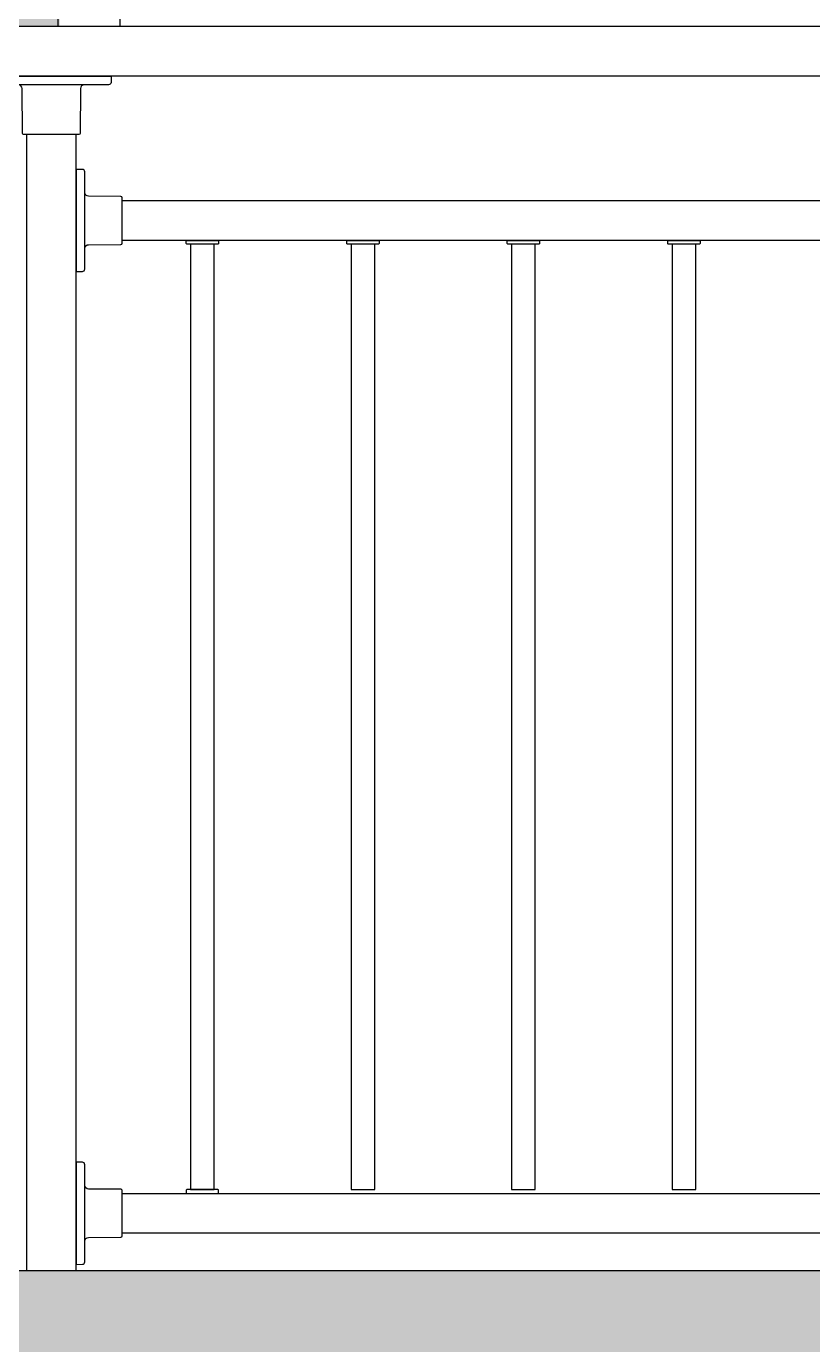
# Model space of a CAD drawing. Extents: x -12446 to 284554, y -295110 to 165007.
# Drawn here: x 19228 to 19861, y -252424 to -251364 of the extents above; entities that cross this region are included whole.
import ezdxf

# ---------------------------------------------------------------- set-up
doc = ezdxf.new("R2010")
doc.units = 0
doc.header["$LTSCALE"] = 1000
doc.layers.get('0').update_dxf_attribs({"linetype": 'CONTINUOUS'})
for name, color, linetype in [('A-Anno-Note', 241, 'CONTINUOUS'), ('AX-14-comp-tc$0$AX-T-LMCZ-Z$1$AX-13-E01-E03$0$家具与填充', 251, 'CONTINUOUS'), ('AX-14-comp-tc$0$灰褐色真石漆', 15, 'CONTINUOUS'), ('AX-14-E$0$A-Detl-Fine', 152, 'CONTINUOUS'), ('AX-14-E$0$A-Detl-Thin', 131, 'CONTINUOUS'), ('AX-14-E$0$A-elev-FIXT', 9, 'CONTINUOUS'), ('AX-14-E$0$A-elev-HRAL', 61, 'CONTINUOUS'), ('AX-14-E$0$栏杆型材', 82, 'CONTINUOUS'), ('AX-14-E$0$阳台栏杆扶手', 82, 'CONTINUOUS')]:
    doc.layers.add(name, color=color, linetype=linetype)

# ---------------------------------------------------------------- blocks, each defined once
blk = doc.blocks.new('AX-14-E$0$32固定座立面')
at = {"layer": 'AX-14-E$0$栏杆型材', "color": 6, "linetype": 'Continuous'}
blk.add_line((-7.000000000029103, -22.48393362967181), (-7.000000000029103, 22.48393362967181), dxfattribs=at)
blk.add_lwpolyline([(-7.000000000029103, -22.48393363013747, 0.4116598905253932), (-9.973820392653579, -19.48404786120226), (-36.00872653194528, -19.25684467663814, -0.411659890479309), (-36.99999999529972, -18.25688275466382), (-36.99999999529972, 18.25688275466382, -0.411659890479309), (-36.00872653194528, 19.25684467663814), (-9.973820392653579, 19.48404786120226, 0.4116598904800121), (-7.000000000029103, 22.48393362967181), (-7.000000000014551, 39.03737757549971, -0.4116598903650479), (-5.017453071239287, 41.03730142168934), (0, 41.08108807232929), (0, -41.08108807232929), (-5.017453071239287, -41.03730142167478, -0.41165989040972), (-7.000000000014551, -39.03737757517956)], format="xyb", close=True, dxfattribs=at)
blk = doc.blocks.new('AX-14-E$0$40固定座立图')
at = {"layer": 'AX-14-E$0$A-elev-HRAL', "color": 6, "linetype": 'Continuous'}
blk.add_line((-26.48393362914794, -7), (26.48393362914794, -6.999999999985447), dxfattribs=at)
blk.add_lwpolyline([(48.03730141787673, -5.017453072752687), (48.08108807106328, 0), (-48.08108807106328, 0), (-48.03730141787673, -5.017453072723583, 0.4116598905572963), (-46.03737757392809, -6.999999999985447), (-26.48393362913339, -7, -0.4116598905270585), (-23.48404786067839, -9.97382039311924), (-23.16957599873422, -46.00872653110127, 0.4116598905130126), (-22.16961407421331, -46.99999999710416), (22.16961407421331, -46.99999999710416, 0.4116598905256279), (23.16957599871967, -46.00872653104306), (23.48404786066385, -9.973820392930064, -0.4116598905116063), (26.48393362913339, -6.999999999985447), (46.03737757392809, -7.000000000014551, 0.4116598905572963)], format="xyb", close=True, dxfattribs=at)
blk = doc.blocks.new('AX-14-E$0$4080转角立图')
at = {"layer": 'AX-14-E$0$A-elev-FIXT', "linetype": 'Continuous'}
blk.add_line((25.55522843915969, 41.9922859473736), (-24.30321649741381, 41.9922859473736), dxfattribs=at)
blk.add_lwpolyline([(-25.29782274598256, 42.9517344115302, -0.3271392253384975), (-24.22508311690763, 41.53998265002156), (-23.50000002561137, 0), (23.50000002561137, 0), (24.2073870995082, 40.52617865166394, -0.4091108014680134), (25.70715864608064, 42.00000004569301), (85.25000008335337, 42.00000003812602, 0.4142135623730951), (86.75000008707866, 43.50000004190952), (86.75000008707866, 86.50000009016367, 0.4142135623730951), (85.25000008335337, 88.00000009400537), (-18.75000002095476, 88.00000009400537, 0.8651570106099542)], format="xyb", close=True, dxfattribs=at)
blk = doc.blocks.new('*U345')
at = {"layer": 'AX-14-E$0$A-elev-HRAL', "ltscale": 10}
for points in [[(12.5000000000291, 257.9999999999854, -0.4142135623730951), (13.0000000000291, 257.4999999999854), (13.0000000000291, 255.4999999999854, -0.4142135623730951), (12.5000000000291, 254.9999999999854), (-12.4999999999709, 254.9999999999854, -0.4142135623730951), (-12.9999999999709, 255.4999999999854), (-12.9999999999709, 257.4999999999854, -0.4142135623730951), (-12.4999999999709, 257.9999999999854)], [(12.5000000000291, -258, 0.4142135623730951), (13.0000000000291, -257.5), (13.0000000000291, -255.5, 0.4142135623730951), (12.5000000000291, -255), (-12.4999999999709, -255, 0.4142135623730951), (-12.9999999999709, -255.5), (-12.9999999999709, -257.5, 0.4142135623730951), (-12.4999999999709, -258)]]:
    blk.add_lwpolyline(points, format="xyb", close=True, dxfattribs=at)
blk.add_lwpolyline([(-9.499999999970896, -255), (9.500000000029104, -255), (9.500000000029104, 254.9999999999854), (-9.499999999970896, 254.9999999999854)], close=True, dxfattribs=at)
blk = doc.blocks.new('*U346')
at = {"layer": 'AX-14-E$0$A-elev-HRAL', "color": 0, "linetype": 'ByBlock', "lineweight": -2}
for p in [(0, 0), (129, 0)]:
    blk.add_blockref('*U345', p, dxfattribs=at)
at = {"layer": 'AX-14-E$0$A-elev-HRAL', "color": 0, "linetype": 'ByBlock', "lineweight": -2, "transparency": 16777216}
blk.add_blockref('*U345', (258, 0), dxfattribs=at)
blk = doc.blocks.new('AX-14-E$0$A$C324253E3')
blk.add_wipeout([(0.0003915565903298557, 1044.9999698244342), (4799.527111872216, 1044.9999698244342), (4799.527111872216, 44.99996982442099), (0.0003915565903298557, 44.99996982442099)]).dxf.layer = 'AX-14-E$0$A-Detl-Thin'
at = {"layer": 'AX-14-E$0$A-Detl-Thin'}
blk.add_line((50.00039155653212, 44.99996982439188), (4749.527111872216, 44.99996982439188), dxfattribs=at)
at = {"layer": 'AX-14-E$0$A-elev-HRAL', "ltscale": 10}
for points in [[(3678.553832188016, 872.9999698243919, -0.4142135623730951), (3679.053832188016, 872.4999698243919), (3679.053832188016, 870.4999698243919, -0.4142135623730951), (3678.553832188016, 869.9999698243919), (3653.553832188016, 869.9999698243919, -0.4142135623730951), (3653.053832188016, 870.4999698243919), (3653.053832188016, 872.4999698243919, -0.4142135623730951), (3653.553832188016, 872.9999698243919)], [(3807.553832188016, 872.9999698243919, -0.4142135623730951), (3808.053832188016, 872.4999698243919), (3808.053832188016, 870.4999698243919, -0.4142135623730951), (3807.553832188016, 869.9999698243919), (3782.553832188016, 869.9999698243919, -0.4142135623730951), (3782.053832188016, 870.4999698243919), (3782.053832188016, 872.4999698243919, -0.4142135623730951), (3782.553832188016, 872.9999698243919)], [(3936.553832188016, 872.9999698243919, -0.4142135623730951), (3937.053832188016, 872.4999698243919), (3937.053832188016, 870.4999698243919, -0.4142135623730951), (3936.553832188016, 869.9999698243919), (3911.553832188016, 869.9999698243919, -0.4142135623730951), (3911.053832188016, 870.4999698243919), (3911.053832188016, 872.4999698243919, -0.4142135623730951), (3911.553832188016, 872.9999698243919)], [(4065.553832188016, 872.9999698243919, -0.4142135623730951), (4066.053832188016, 872.4999698243919), (4066.053832188016, 870.4999698243919, -0.4142135623730951), (4065.553832188016, 869.9999698243919), (4040.553832188016, 869.9999698243919, -0.4142135623730951), (4040.053832188016, 870.4999698243919), (4040.053832188016, 872.4999698243919, -0.4142135623730951), (4040.553832188016, 872.9999698243919)], [(3678.553832188016, 106.9999698244501, 0.4142135623730951), (3679.053832188016, 107.4999698244501), (3679.053832188016, 109.4999698244501, 0.4142135623730951), (3678.553832188016, 109.9999698244501), (3653.553832188016, 109.9999698244501, 0.4142135623730951), (3653.053832188016, 109.4999698244501), (3653.053832188016, 107.4999698244501, 0.4142135623730951), (3653.553832188016, 106.9999698244501)]]:
    blk.add_lwpolyline(points, format="xyb", close=True, dxfattribs=at)
for points in [[(3656.553832188016, 109.9999698244501), (3675.553832188016, 109.9999698244501), (3675.553832188016, 869.9999698243919), (3656.553832188016, 869.9999698243919)], [(3785.553832188016, 109.9999698244501), (3804.553832188016, 109.9999698244501), (3804.553832188016, 869.9999698243919), (3785.553832188016, 869.9999698243919)], [(3914.553832188016, 109.9999698244501), (3933.553832188016, 109.9999698244501), (3933.553832188016, 869.9999698243919), (3914.553832188016, 869.9999698243919)], [(4043.553832188016, 109.9999698244501), (4062.553832188016, 109.9999698244501), (4062.553832188016, 869.9999698243919), (4043.553832188016, 869.9999698243919)]]:
    blk.add_lwpolyline(points, close=True, dxfattribs=at)
at = {"layer": 'AX-14-E$0$栏杆型材'}
for points in [[(3524.527111872274, 957.9999698273605), (3524.527111872274, 44.99996982439188), (3564.527111872274, 44.99996982439188), (3564.527111872274, 957.9999698273605)], [(4762.527111876989, 872.9999698244501), (3601.527111867559, 872.9999698243919), (3601.527111867559, 904.9999698244501), (4762.527111876989, 904.9999698244501)], [(3601.527111867559, 106.9999698244501), (4762.527111876989, 106.9999698244501), (4762.527111876989, 74.99996982439188), (3601.527111867559, 74.99996982439188)]]:
    blk.add_lwpolyline(points, close=True, dxfattribs=at)
at = {"layer": 'AX-14-E$0$阳台栏杆扶手'}
for p, q in [((4799.527111872216, 1044.999969824392), (1564.324360040599, 1044.999969824392)), ((4799.527111872216, 1004.999969824392), (1564.324360040599, 1004.999969824392))]:
    blk.add_line(p, q, dxfattribs=at)
at = {"layer": 'AX-14-E$0$A-elev-HRAL', "xscale": -1}
for name, p in [('AX-14-E$0$40固定座立图', (3544.527111872332, 1004.99996982445)), ('AX-14-E$0$32固定座立面', (3564.527111872332, 888.9999698244501)), ('AX-14-E$0$32固定座立面', (3564.527111872332, 90.99996982445009))]:
    blk.add_blockref(name, p, dxfattribs=at)
blk = doc.blocks.new('AX-14-E$0$A$C4D5E14F1')
at = {"layer": 'AX-14-E$0$A-Detl-Fine'}
blk.add_lwpolyline([(17350.03552281558, 2600.000069307454), (18399.03552281558, 2600.000069307454), (18399.03552281558, 1415.000069307454), (17350.03552281558, 1415.000069307454)], close=True, dxfattribs=at)
at = {"layer": 'AX-14-E$0$A-Detl-Thin'}
for p, q in [((18549.52685550124, 1365.00012890331), (17300.03543192474, 1365.00012890331)), ((17300.03552282407, 1365.00012890331), (18549.52685550124, 1365.00012890331)), ((17300.03552282407, 1365.00012890331), (18549.52685550124, 1365.00012890331)), ((17300.03552282407, 1365.000069307454), (17300.03552282407, 1315.000069307454)), ((17300.03552282407, 1315.000069307454), (17300.03552282407, 1265.000069307454)), ((17300.03552282407, 1265.000069307454), (18549.52685550124, 1265.000069307454)), ((17525.00021817266, 810.0001289069187), (17525.00021817266, 1249.670928935171))]:
    blk.add_line(p, q, dxfattribs=at)
for points in [[(17300.03552281558, 2650.000069307454), (18449.03552281558, 2650.000069307454), (18449.03552281558, 1365.000069307454), (17300.03552281558, 1365.000069307454)], [(17951.03543192474, 1365.000069307454), (17300.03543192474, 1365.000069307454), (17300.03543192474, 1365.000069307454), (17951.03543192474, 1365.000069307454)], [(17300.03552281558, 1365.000069307454), (18449.03552281558, 1365.000069307454), (18449.03552281558, 1365.000069307454), (17300.03552281558, 1365.000069307454)]]:
    blk.add_lwpolyline(points, close=True, dxfattribs=at)
at = {"layer": 'AX-14-E$0$A-elev-HRAL', "ltscale": 10}
for points in [[(17428.55357358916, 1683.00012890331, -0.4142135623730951), (17429.05357358916, 1682.50012890331), (17429.05357358916, 1680.50012890331, -0.4142135623730951), (17428.55357358916, 1680.00012890331), (17403.55357358916, 1680.00012890331, -0.4142135623730951), (17403.05357358916, 1680.50012890331), (17403.05357358916, 1682.50012890331, -0.4142135623730951), (17403.55357358916, 1683.00012890331)], [(17557.55357358916, 1683.00012890331, -0.4142135623730951), (17558.05357358916, 1682.50012890331), (17558.05357358916, 1680.50012890331, -0.4142135623730951), (17557.55357358916, 1680.00012890331), (17532.55357358916, 1680.00012890331, -0.4142135623730951), (17532.05357358916, 1680.50012890331), (17532.05357358916, 1682.50012890331, -0.4142135623730951), (17532.55357358916, 1683.00012890331)], [(17686.55357358916, 1683.00012890331, -0.4142135623730951), (17687.05357358916, 1682.50012890331), (17687.05357358916, 1680.50012890331, -0.4142135623730951), (17686.55357358916, 1680.00012890331), (17661.55357358916, 1680.00012890331, -0.4142135623730951), (17661.05357358916, 1680.50012890331), (17661.05357358916, 1682.50012890331, -0.4142135623730951), (17661.55357358916, 1683.00012890331)], [(17815.55357358916, 1683.00012890331, -0.4142135623730951), (17816.05357358916, 1682.50012890331), (17816.05357358916, 1680.50012890331, -0.4142135623730951), (17815.55357358916, 1680.00012890331), (17790.55357358916, 1680.00012890331, -0.4142135623730951), (17790.05357358916, 1680.50012890331), (17790.05357358916, 1682.50012890331, -0.4142135623730951), (17790.55357358916, 1683.00012890331)], [(17428.55357358916, 917.000128903368, 0.4142135623730951), (17429.05357358916, 917.500128903368), (17429.05357358916, 919.500128903368, 0.4142135623730951), (17428.55357358916, 920.000128903368), (17403.55357358916, 920.000128903368, 0.4142135623730951), (17403.05357358916, 919.500128903368), (17403.05357358916, 917.500128903368, 0.4142135623730951), (17403.55357358916, 917.000128903368)], [(17557.55357358916, 917.000128903368, 0.4142135623730951), (17558.05357358916, 917.500128903368), (17558.05357358916, 919.500128903368, 0.4142135623730951), (17557.55357358916, 920.000128903368), (17532.55357358916, 920.000128903368, 0.4142135623730951), (17532.05357358916, 919.500128903368), (17532.05357358916, 917.500128903368, 0.4142135623730951), (17532.55357358916, 917.000128903368)], [(17686.55357358916, 917.000128903368, 0.4142135623730951), (17687.05357358916, 917.500128903368), (17687.05357358916, 919.500128903368, 0.4142135623730951), (17686.55357358916, 920.000128903368), (17661.55357358916, 920.000128903368, 0.4142135623730951), (17661.05357358916, 919.500128903368), (17661.05357358916, 917.500128903368, 0.4142135623730951), (17661.55357358916, 917.000128903368)], [(17815.55357358916, 917.000128903368, 0.4142135623730951), (17816.05357358916, 917.500128903368), (17816.05357358916, 919.500128903368, 0.4142135623730951), (17815.55357358916, 920.000128903368), (17790.55357358916, 920.000128903368, 0.4142135623730951), (17790.05357358916, 919.500128903368), (17790.05357358916, 917.500128903368, 0.4142135623730951), (17790.55357358916, 917.000128903368)]]:
    blk.add_lwpolyline(points, format="xyb", close=True, dxfattribs=at)
for points in [[(17406.55357358916, 920.000128903368), (17425.55357358916, 920.000128903368), (17425.55357358916, 1680.00012890331), (17406.55357358916, 1680.00012890331)], [(17535.55357358916, 920.000128903368), (17554.55357358916, 920.000128903368), (17554.55357358916, 1680.00012890331), (17535.55357358916, 1680.00012890331)], [(17664.55357358916, 920.000128903368), (17683.55357358916, 920.000128903368), (17683.55357358916, 1680.00012890331), (17664.55357358916, 1680.00012890331)], [(17793.55357358916, 920.000128903368), (17812.55357358916, 920.000128903368), (17812.55357358916, 1680.00012890331), (17793.55357358916, 1680.00012890331)]]:
    blk.add_lwpolyline(points, close=True, dxfattribs=at)
at = {"layer": 'AX-14-E$0$栏杆型材'}
for points in [[(17274.52685327342, 1768.000128906278), (17274.52685327342, 855.0001289033098), (17314.52685327342, 855.0001289033098), (17314.52685327342, 1768.000128906278)], [(18512.52685327813, 1683.000128903368), (17351.5268532687, 1683.00012890331), (17351.5268532687, 1715.000128903368), (18512.52685327813, 1715.000128903368)], [(17525.00021817266, 1425.000128847198), (17565.00021817266, 1425.000128847198), (17565.00021817266, 810.0001289069187), (17525.00021817266, 810.0001289069187)], [(17351.5268532687, 917.000128903368), (18512.52685327813, 917.000128903368), (18512.52685327813, 885.0001289033098), (17351.5268532687, 885.0001289033098)]]:
    blk.add_lwpolyline(points, close=True, dxfattribs=at)
for points in [[(17602.00021816789, 1389.882200320135), (18549.52685550126, 1389.882200320135)], [(18549.52685550126, 1357.882200320135), (17602.00021816789, 1357.882200320135)], [(18549.52685550126, 810.0001289068023), (17602.00021816789, 810.0001289069187), (17602.00021816789, 842.0001289069187), (18549.52685550126, 842.0001289069187)]]:
    blk.add_lwpolyline(points, dxfattribs=at)
at = {"layer": 'AX-14-E$0$阳台栏杆扶手'}
for p, q in [((18549.52685327336, 1855.00012890331), (15314.32410144174, 1855.00012890331)), ((18549.52685327336, 1815.00012890331), (15314.32410144174, 1815.00012890331))]:
    blk.add_line(p, q, dxfattribs=at)
blk.add_lwpolyline([(18549.52685550126, 1470.000128913322), (17631.75021825974, 1470.000128913322), (17631.75021825974, 1510.000128913322), (18549.52685550126, 1510.000128913322)], dxfattribs=at)
at = {"layer": 'AX-14-E$0$A-elev-HRAL', "xscale": -1}
for name, p in [('AX-14-E$0$40固定座立图', (17294.52685327348, 1815.000128903368)), ('AX-14-E$0$32固定座立面', (17314.52685327348, 1699.000128903368)), ('AX-14-E$0$32固定座立面', (17565.00021817266, 1373.882200320135)), ('*U346', (17881.06832519207, 1100.000128907501, -0.0004190408114348288)), ('AX-14-E$0$32固定座立面', (17314.52685327348, 901.000128903368))]:
    blk.add_blockref(name, p, dxfattribs=at)
at = {"layer": 'AX-14-E$0$A-elev-HRAL'}
blk.add_blockref('AX-14-E$0$4080转角立图', (17545.00021817266, 1425.000128847198), dxfattribs=at)
blk.add_wipeout([(13750.00013295774, 855.0001289033271), (18549.526855501266, 855.0001289033271), (18549.526855501266, 645.000128903368), (13750.00013295774, 645.000128903368)]).dxf.layer = 'AX-14-E$0$A-Detl-Thin'
at = {"layer": 'AX-14-E$0$A-Detl-Thin'}
blk.add_line((13800.00013295768, 855.0001289033098), (18499.52685327336, 855.0001289033098), dxfattribs=at)
blk.add_blockref('AX-14-E$0$A$C324253E3', (13749.99973990142, 810.0001590789179), dxfattribs=at)
blk = doc.blocks.new('AX-14-comp-tc')
at = {"layer": 'AX-14-comp-tc$0$AX-T-LMCZ-Z$1$AX-13-E01-E03$0$家具与填充'}
h = blk.add_hatch(dxfattribs=at)
h.set_pattern_fill('AR-SAND', color=256, scale=24)
h.set_pattern_definition([(37.50000000000001, (-86572.63727747524, -326606.2126952698), (-1.92003755518086, 58.72958847952108), [0, -46.3296, 0, -51.816, 0, -49.53]), (7.499999999999999, (-86572.63727747524, -326606.2126952698), (53.94279397656031, 86.0190120682025), [0, -24.9936, 0, -41.7576, 0, -16.002]), (327.5, (-86610.12767747525, -326606.2126952698), (94.91908442897494, 0.172462161425484), [0, -15.24, 0, -54.864, 0, -71.628]), (317.5, (-86610.12767747525, -326606.2126952698), (91.62677429667568, 26.75151879086595), [0, -7.62, 0, -35.9664, 0, -41.148])])
h.paths.add_polyline_path([(8478.702790445503, -253742.0665604888), (8477.44201020393, -253912.0664102146), (8514.69657850251, -253988.2368576273), (8527.442184651125, -254071.7538557), (8527.44201020393, -254442.0664102142), (8577.44200928029, -254442.0664102142), (8577.44200928029, -254592.0664102142), (8652.391094617633, -254592.0664102153), (8652.391068423487, -255491.8819860087), (1002.391094686551, -255491.8819860087), (1002.391094686551, -255591.8819860086), (1022.391094686551, -255591.8819860086), (1022.391094686551, -255691.8819740865), (1072.391109687829, -255691.8819740865), (1222.391094686551, -256321.8819860086), (1272.391094686551, -256321.8819860086), (1272.391094686551, -256591.8819859418), (1252.391080968169, -256591.8819859414), (1252.391080968169, -256691.88198594), (6902.391072859842, -256691.88198594), (6902.391072859842, -256646.8812060526), (8252.541649787774, -256646.8812060526), (8252.387571967527, -268242.0665604891), (8851.970065954694, -268241.8804672961), (8851.970065954694, -266536.8804672965), (10050.68638493499, -266536.8804672965), (10050.68638493499, -268686.8804672965), (10151.10741875076, -268686.8804672965), (10151.10741875076, -266536.8804672965), (11352.39109977041, -266536.8804672965), (11352.39109977041, -268241.8804672961), (13852.39109482043, -268241.8804672961), (13852.39682763381, -256691.8822025585), (22902.39105995675, -256691.8822025519), (22926.11310842487, -266276.8819860087), (22900.94450187806, -266276.8819860084), (22901.26328666282, -268241.8804672958), (25152.38705283971, -268241.8804672961), (25152.38699696408, -256691.8825560538), (28052.39103885586, -256691.8825560538), (28052.75779278678, -256646.8819760467), (29952.39109509517, -256646.8819959717), (29952.39109509517, -256689.2827172552), (35452.39112271331, -256689.2800792456), (35452.39107599747, -256591.8819800339), (35402.39108326597, -256591.8819800338), (35402.39107245006, -256321.8819698274), (35452.39108006409, -256321.8819711794), (35602.39105912283, -255691.8819711794), (35652.39108166503, -255691.8819711795), (35652.39212232488, -255591.8814656923), (35702.39106792616, -255591.8819860087), (35702.39106792616, -255491.8819860087), (30302.39107866501, -255491.8819860087), (28046.93755201725, -255491.8819860087), (28046.9219124034, -254592.0664104595), (28121.92867581741, -254592.0664104595), (28121.92867581741, -254442.0664102142), (28171.92867489377, -254442.0664102142), (28171.92850044681, -254071.7538557), (28184.67410659519, -253988.2368576273), (28221.92867489377, -253912.0664102146), (28221.92867489377, -253742.0664102147), (27271.92867486304, -253742.0664102147), (18810.9233292405, -253741.8819860087), (18759.22901397021, -254121.8818337927), (17940.13815930797, -254121.8818337927), (17888.66652220706, -253743.518871419)])
h.paths.add_polyline_path([(1852.394621507585, -255691.8819740865), (3101.094290623063, -255691.8819740865), (3302.387411180738, -256591.8807588942), (1852.394621507585, -256591.8807588942)], flags=16)
h.paths.add_polyline_path([(4102.39109475803, -255691.8819312666), (5602.391099751781, -255691.8819312666), (5602.391099751781, -256591.8819859417), (4102.39109475803, -256591.8819859417)], flags=16)
h.paths.add_polyline_path([(9602.391094818566, -254911.8810260835), (10602.39058339488, -254911.8810260835), (10602.39058339488, -255491.8819860087), (9602.391094818566, -255491.8819860087)], flags=16)
h.paths.add_polyline_path([(9602.38542753979, -257761.8801072679), (10602.38515902622, -257761.8801072679), (10602.39114985833, -256691.8822025552), (9602.39141837167, -256691.8822025552)], flags=16)
h.paths.add_polyline_path([(9602.38542753979, -257761.8801072679), (10602.38503757105, -257761.8801072679), (10602.38503757105, -259361.8810671931), (9602.38542753979, -259361.8810671931)], flags=16)
h.paths.add_polyline_path([(10602.38503757105, -260711.8801072679), (9602.391094818799, -260711.8801072679), (9602.391094818799, -262311.8810671931), (10602.38503757105, -262311.8810671931)], flags=16)
h.paths.add_polyline_path([(9602.391094818799, -262311.8810671931), (10602.3910948188, -262311.8810671931), (10602.39373987479, -263586.8810671966), (9602.393739874795, -263586.8810671966)], flags=16)
h.paths.add_polyline_path([(9602.396640642633, -263586.8810671966), (10602.39083910672, -263586.8810671966), (10602.39083910672, -265186.8820271218), (9602.396640642633, -265186.8820271218)], flags=16)
h.paths.add_polyline_path([(8652.391094617633, -266136.8820651444), (11552.39109471915, -266136.8820651444), (11552.39109471915, -266236.8820651444), (8652.391094617633, -266236.8820651444)], flags=16)
h.paths.add_polyline_path([(26102.39160615517, -254911.8810260835), (27102.39109473149, -254911.8810260835), (27102.39109473149, -255491.8819860087), (26102.39160615517, -255491.8819860087)], flags=16)
h.paths.add_polyline_path([(24302.22488917547, -266726.8819860087), (25002.55026139603, -266726.8819860087), (25000.9446581592, -268076.8804672961), (24301.2631303862, -268076.8804672961)], flags=16)
h.paths.add_polyline_path([(31998.27289866665, -255691.8819067876), (30498.2728936729, -255691.8819067876), (30498.2728936729, -256591.8819614627), (31998.27289866665, -256591.8819614627)], flags=16)
h.paths.add_polyline_path([(34152.39109967728, -256591.8819859417), (32805.23363442658, -256591.8819859417), (33002.39105843063, -255691.8819740865), (34152.39109967728, -255691.8819740865)], flags=16)
h.paths.add_polyline_path([(9602.393739874795, -265186.8820271218), (10602.39373987479, -265186.8820271218), (10602.39093289184, -266136.8820171083), (9602.391256444942, -266136.8820171083)], flags=16)
edge = h.paths.add_edge_path(flags=17)
edge.add_line((9602.39125054804, -253742.0665604888), (9602.391094818566, -254911.6941790598))
edge.add_line((9602.391094818566, -254911.6941790598), (10602.39109481857, -254911.6941790598))
edge.add_line((10602.39109481857, -254911.6941790598), (10602.39669568217, -253742.0665604888))
edge.add_line((10602.39669568217, -253742.0665604888), (9602.396695682168, -253742.0665604888))
edge.add_line((9602.391094818799, -259361.8810671931), (10602.39114985833, -259361.8810671931))
edge.add_line((10602.39114985833, -259361.8810671931), (10602.38532080277, -260711.8801072679))
edge.add_line((10602.38532080277, -260711.8801072679), (9602.385265763238, -260711.8801072679))
edge.add_line((9602.385265763238, -260711.8801072679), (9602.391094818799, -259391.8810671931))
edge.add_line((13852.39109482043, -253742.0665604888), (13852.39109482043, -255491.8819860087))
edge.add_line((13852.39109482043, -255491.8819860087), (22452.39109468003, -255491.8819860087))
edge.add_line((22452.39109468003, -255491.8819860087), (22452.39109468003, -253741.8819860087))
edge.add_line((22452.39109468003, -253741.8819860087), (18810.9233292405, -253741.8819860087))
edge.add_line((18810.9233292405, -253741.8819860087), (18759.22901397021, -254121.8818337927))
edge.add_line((18759.22901397021, -254121.8818337927), (17940.13815930797, -254121.8818337927))
edge.add_line((17940.13815930797, -254121.8818337927), (17888.66652220706, -253743.518871419))
edge.add_line((17888.66652220706, -253743.518871419), (13852.39109482037, -253741.8819860087))
edge.add_line((26102.38525540623, -253742.0665604888), (26102.39145909375, -254911.8810260835))
edge.add_line((26102.39145909375, -254911.8810260835), (27102.39175321659, -254911.8810260835))
edge.add_line((27102.39175321659, -254911.8810260835), (27102.38554952908, -253742.0665604888))
edge.add_line((27102.38554952908, -253742.0665604888), (26102.38554952908, -253742.0665604888))
h = blk.add_hatch(dxfattribs=at)
h.set_pattern_fill('AR-SAND', color=256, scale=24)
h.set_pattern_definition([(37.50000000000001, (-60483.76636557342, -415276.5949064445), (-1.92003755518086, 58.72958847952108), [0, -46.3296, 0, -51.816, 0, -49.53]), (7.499999999999999, (-60483.76636557342, -415276.5949064445), (53.94279397656031, 86.0190120682025), [0, -24.9936, 0, -41.7576, 0, -16.002]), (327.5, (-60521.25676557343, -415276.5949064445), (94.91908442897494, 0.172462161425484), [0, -15.24, 0, -54.864, 0, -71.628]), (317.5, (-60521.25676557343, -415276.5949064445), (91.62677429667568, 26.75151879086595), [0, -7.62, 0, -35.9664, 0, -41.148])])
h.paths.add_polyline_path([(21351.93541963803, -256691.8819860071), (22452.37900961781, -256691.8819859989), (22452.37900961735, -258996.8819860051), (21351.9354196378, -258996.8819860132)])
h.paths.add_polyline_path([(14652.39109481763, -258996.8819860091), (14652.39109482159, -258441.8819860087), (14652.39109482159, -256691.8819860087), (14702.21982501386, -256691.8819860087), (14702.47673628395, -256691.8819860088), (13852.30545335342, -256691.8819860087), (13852.39613228416, -256691.8819860152), (22452.37901002806, -256691.8819860021), (22452.39109442182, -258996.8819845183), (20902.39134025396, -258996.8819860087), (20351.91855401345, -258996.8819860087), (20351.91781736686, -258040.5616295991), (20351.91781736733, -256691.8819860063), (19102.39109519063, -256691.8819860063), (19102.3910951904, -257786.8819860087), (18724.81385516407, -257786.8819860087), (18524.8138551657, -257786.8819860087), (17602.39109545838, -257786.8819860087), (17602.40874467403, -256691.8819860087), (15802.44404310625, -256691.8819860087), (15802.42639389061, -257786.8819860087), (15552.39109482346, -257786.8819860085), (15552.39109482346, -257826.8819860087), (15552.39109331914, -258996.8819860087)])
at = {"layer": 'AX-14-comp-tc$0$灰褐色真石漆'}
h = blk.add_hatch(dxfattribs=at)
h.set_pattern_fill('离散材料', color=256, scale=50)
h.set_pattern_definition([(0, (-60267.76636557342, -415132.5949064445), (132, 228), [12, -201, 9, -87, 18, -213]), (10, (-60324.76636557342, -415009.5949064445), (80.67613670150445, 285.3442849732936), [20.99999999999962, -50.99999999999923, 26.99999999999962, -158.9999999999969, 14.99999999999981, -197.9999999999969]), (20, (-60354.76636557342, -415105.5949064445), (133.4709535592092, 220.9762533757766), [24, -165, 21, -123, 15, -96]), (29.99999999999999, (-60267.76636557342, -415123.5949064445), (-21.96925639128059, 254.0518682742054), [15, -99, 12, -147, 9, -195]), (40, (-60351.76636557342, -415057.5949064445), (33.83591731976973, 216.3703554074118), [11.99999999999981, -131.9999999999969, 8.999999999999808, -83.99999999999847, 23.99999999999962, -152.9999999999969]), (49.99999999999999, (-60306.76636557342, -415165.5949064445), (-80.24786473477874, 235.733494025581), [6, -111, 15, -183, 18, -93]), (59.99999999999999, (-60297.76636557342, -415144.5949064445), (-99.47302994931883, 223.7076581449592), [15, -123, 6, -144, 12, -111]), (70, (-60330.76636557342, -415180.5949064445), (-109.8922702303704, 215.5868477983183), [8.999999999999808, -56.99999999999923, 17.99999999999962, -95.99999999999847, 11.99999999999981, -131.9999999999969]), (80, (-60315.76636557342, -415003.5949064445), (-208.5653438188234, 164.7194504535999), [20.99999999999962, -131.9999999999969, 8.999999999999808, -155.9999999999969, 17.99999999999962, -146.9999999999969]), (90, (-60297.76636557342, -415132.5949064445), (-264, 111), [18, -93, 12, -183, 6, -186]), (99.99999999999993, (-60345.76636557342, -415039.5949064445), (-247.9714589557226, 145.145291151213), [20.99999999999999, -117, 17.99999999999999, -95.99999999999997, 20.99999999999999, -218.9999999999999]), (110, (-60366.76636557342, -415210.5949064445), (-240.4403417043912, 81.69113832647703), [24, -78, 12, -159, 18, -174]), (120, (-60447.76636557342, -415174.5949064445), (-286.6499444855586, 28.49226783578576), [14.99999999999981, -200.9999999999969, 17.99999999999962, -92.99999999999847, 20.99999999999962, -122.9999999999985]), (130, (-60381.76636557342, -415240.5949064445), (-279.1077671106385, 71.26608126250224), [9, -66, 12, -129, 24, -168]), (140, (-60471.76636557342, -415000.5949064445), (-220.5968515658284, -34.20568782006698), [18, -108, 21, -93, 12, -126]), (150, (-60222.76636557342, -415258.5949064445), (-204.8249722427793, -120.7672585833788), [12, -84, 24, -186, 21, -171]), (160, (-60420.76636557342, -415090.5949064445), (-237.9010738302391, -162.4286891851902), [17.99999999999962, -125.9999999999985, 14.99999999999981, -113.9999999999985, 11.99999999999981, -182.9999999999969]), (170, (-60402.76636557342, -415162.5949064445), (-215.6440470452878, -169.1231651014422), [26.99999999999962, -98.99999999999847, 17.99999999999962, -134.9999999999969, 23.99999999999962, -131.9999999999969])])
h.paths.add_polyline_path([(15552.39109331914, -258786.8819860087), (20351.91781586278, -258786.8819860087), (20351.91781586278, -258996.8277154228), (15552.39109331914, -258996.8277154228)])
h.paths.add_polyline_path([(15552.3910948188, -261736.8819860087), (20351.91781736244, -261736.8819860087), (20351.91781736244, -261946.8819860087), (15552.3910948188, -261946.8819860087)])
blk = doc.blocks.new('AX-14-E')
blk.add_blockref('AX-14-E$0$A$C4D5E14F1', (1953.944401756336, -253219.4104548739))
at = {"layer": 'AX-14-E$0$A-Detl-Thin'}
blk.add_blockref('AX-14-comp-tc', (152.8371209149773, 6422.471660038165), dxfattribs=at)

msp = doc.modelspace()

# ---------------------------------------------------------------- block references
at = {"layer": 'A-Anno-Note'}
msp.add_blockref('AX-14-E', (0, 0), dxfattribs=at)

doc.saveas('drawing.dxf')
